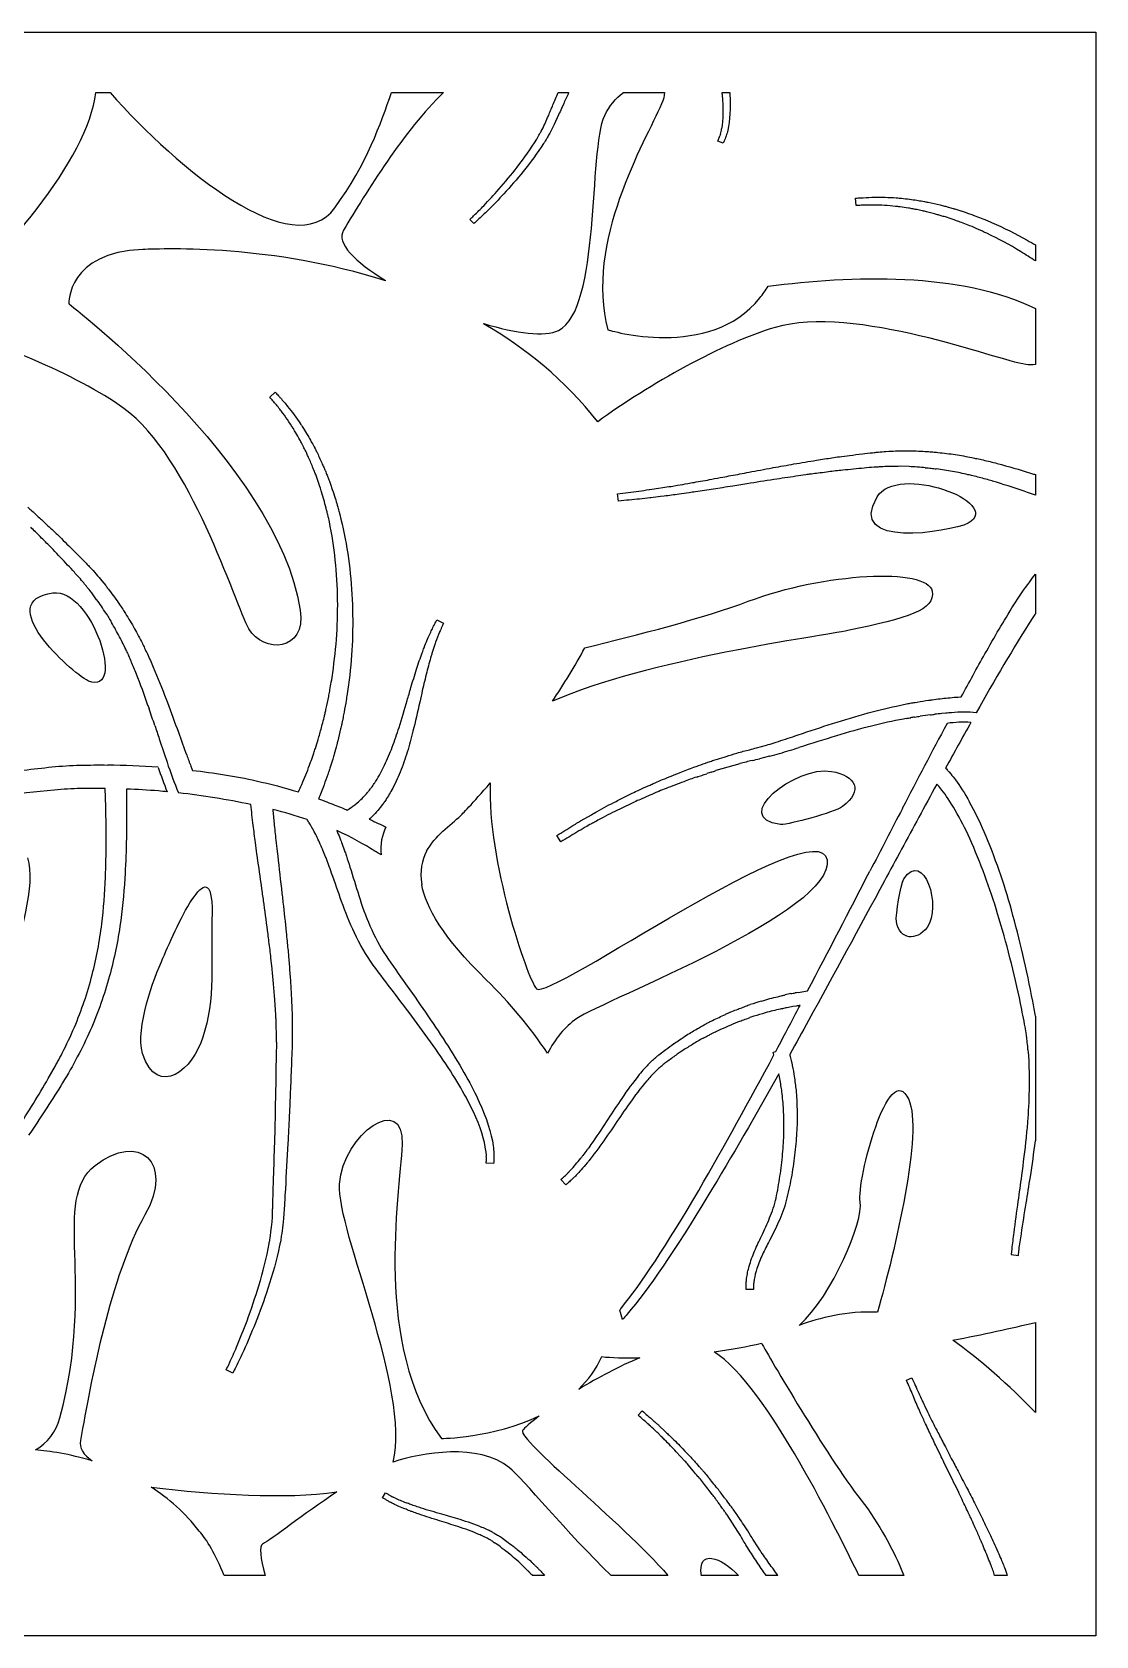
# Model space of a CAD drawing. Header units: metres. Extents: x -136 to 12250, y 0 to 1406.
# Drawn here: x 11317 to 12250, y 0 to 1406 of the extents above; entities that cross this region are included whole.
import ezdxf

# ---------------------------------------------------------------- set-up
doc = ezdxf.new("R2010")
doc.units = ezdxf.units.M
doc.layers.add('PDF_Geometry', color=7, linetype='Continuous')

msp = doc.modelspace()

# ---------------------------------------------------------------- linework, layer by layer
at = {"lineweight": -2}
for p, q in [((0, 1406.3), (12250, 1406.3)), ((12250, 1406.3), (12250, 0)), ((11626.9, 1188.2), (11627.1, 1188.5)), ((11713.3, 1150.7), (11713.1, 1150.5)), ((11834.9, 277.4), (11832.5, 285.7)), ((11796.6, 216.5), (11796.8, 216.4)), ((11761.9, 192.9), (11761.9, 192.9)), ((12250, 0), (0, 0))]:
    msp.add_line(p, q, dxfattribs=at)
for points in [[(11373, 1353.2), (11385.5, 1353.2)], [(11632.3, 1353.2), (11677.9, 1353.2)], [(11778.4, 1353.2), (11787.6, 1353.2)], [(11835.7, 1353.2), (11871.7, 1353.2)], [(11922.3, 1353.2), (11928.9, 1353.2)], [(12196.9, 1219.7), (12196.9, 1205.6)], [(12196.9, 1163.8), (12196.9, 1114.8)], [(12196.9, 1018.3), (12196.9, 1000.3)], [(12196.9, 931), (12196.9, 896.3)], [(12196.9, 543.4), (12196.9, 434)], [(12196.9, 274.8), (12196.9, 196)], [(11521.4, 53.1), (11485.6, 53.1)], [(11766.4, 53.1), (11755.8, 53.1)], [(11874.7, 53.1), (11824.9, 53.1)], [(11936.6, 53.1), (11904.1, 53.1)], [(11971, 53.1), (11960.7, 53.1)], [(12081.6, 53.1), (12042.2, 53.1)], [(12172.3, 53.1), (12161.2, 53.1)]]:
    msp.add_lwpolyline(points, dxfattribs=at)
at = {"layer": 'PDF_Geometry', "lineweight": -2}
for p, q in [((11408.6, 843.4), (11408.6, 843.4)), ((11418.7, 816), (11419.8, 812.9)), ((12118.4, 809.1), (12114.8, 808.8)), ((12123.3, 809.5), (12123.3, 809.5)), ((11937.8, 764.8), (11916.7, 758.7)), ((11963.8, 771.3), (11955, 769.1)), ((11964.1, 771.4), (11963.8, 771.3)), ((11982.4, 563.2), (11982.6, 563.2)), ((11988.9, 564.2), (11997.2, 565.5))]:
    msp.add_line(p, q, dxfattribs=at)
for points in [[(11766.7, 1325.7), (11768, 1328.6), (11769.2, 1331.4, -0.00335), (11770.5, 1334.4, -0.000864), (11772.3, 1338.7, 0.000712), (11773.9, 1342.4, -0.000199), (11778.4, 1353.2, -0.000199)], [(11787.6, 1353.2, -0.000072), (11783.3, 1343.7), (11781.3, 1339.2, -0.000384), (11778.8, 1333.7), (11775, 1325.3), (11773.8, 1322.9)], [(11770.1, 1315.8, -0.001616), (11768.2, 1312.6), (11767.9, 1312.1), (11767, 1310.7, -0.001918), (11765.7, 1308.7, -0.028413), (11747.7, 1284, -0.01582), (11730.8, 1264.5, -0.012017), (11717, 1250.2, -0.010218), (11707.8, 1241.4, -0.002125), (11704.4, 1238.4), (11701.1, 1242.1, 0.001269), (11704.3, 1245.2), (11704.6, 1245.5, 0.009291), (11713.2, 1254.1, 0.012132), (11726.4, 1268.5, 0.016125), (11742.6, 1288, 0.028131), (11759.6, 1312.5, -0.000241), (11760.9, 1314.8), (11761.6, 1315.9, 0.002174), (11762.7, 1317.9, -0.000478), (11763.5, 1319.4), (11763.5, 1319.5)], [(11924.4, 1311.6, -0.002389), (11923.1, 1308.8), (11918.5, 1310.8, 0.003523), (11919.7, 1313.6)], [(11925.8, 1315.3), (11925.7, 1315.2, 0.009077), (11925.2, 1313.8)], [(12055.9, 1254.6), (12055.8, 1254.6, 0.021418), (12046.2, 1254.5, -0.003129), (12044, 1254.4, -0.002105), (12039.7, 1254.3), (12039.3, 1260.7, -0.002406), (12043.7, 1261, 0.003608), (12046, 1261.1, -0.021896), (12055.9, 1261.5)], [(12093, 1250.6, -0.000325), (12091.5, 1250.8), (12089.6, 1251.2, 0.001322), (12085.5, 1252, 0.007378), (12078.3, 1253, -0.003277), (12074.2, 1253.5)], [(12074.9, 1261), (12075.1, 1261, 0.002902), (12079.6, 1260.6, -0.006766), (12086.6, 1259.8), (12086.7, 1259.8, -0.001344), (12092.9, 1258.9), (12094, 1258.7)], [(12113.4, 1254.7, -0.002457), (12117.2, 1253.8, 0.002976), (12120.5, 1252.9), (12120.6, 1252.9, 0.001577), (12124.7, 1251.7, -0.000504), (12127.9, 1250.7, 0.003727), (12129.9, 1250.1, -0.002829), (12131.6, 1249.6), (12131.8, 1249.5, 0.003002), (12135.4, 1248.3, -0.001396), (12143, 1245.6), (12143.1, 1245.6, 0.000379), (12149.4, 1243.1), (12150.7, 1242.6, -0.001498), (12154.6, 1241.1), (12154.7, 1241), (12155.9, 1240.5, -0.002675), (12158.5, 1239.3, -0.027079), (12189.8, 1223.8, -0.005227), (12196.9, 1219.7, -0.005227)], [(12101.4, 1248.7, -0.002068), (12097.8, 1249.6), (12097.7, 1249.6)], [(12196.9, 1205.6, 0.00983), (12184, 1213.9, 0.025961), (12154.3, 1229.9), (12154.2, 1229.9, 0.004349), (12152.5, 1230.7, -0.002536), (12150.6, 1231.7, -0.003555), (12147.6, 1233), (12146.9, 1233.3, -0.001336), (12139.5, 1236.5), (12132.2, 1239.3, -0.002517), (12129.9, 1240.2), (12128.6, 1240.6), (12124.9, 1241.9, 0.000524), (12118, 1244.2, -0.000062), (12114.2, 1245.3, 0.001913), (12111.1, 1246.2), (12111, 1246.2)], [(11535.8, 1073.7), (11535.7, 1073.8, 0.021176), (11529.8, 1081.3, -0.005187), (11528.3, 1083, -0.001322), (11525.5, 1086.2), (11530.4, 1090.5, -0.002383), (11533.3, 1087.3, 0.006525), (11534.9, 1085.5, -0.021931), (11541.2, 1078)], [(11555.5, 1041.9, -0.001013), (11554.7, 1043.3), (11553.8, 1045.1, 0.002483), (11551.9, 1048.8, 0.007113), (11548.3, 1055, -0.002689), (11546.2, 1058.6)], [(11552.6, 1062.7), (11552.6, 1062.5, 0.002562), (11555.1, 1058.7, -0.006603), (11558.8, 1052.7), (11558.9, 1052.6, -0.001042), (11561.9, 1047.1), (11562.5, 1046.2)], [(11559.1, 1034.3, -0.002871), (11557.6, 1037.6), (11557.6, 1037.7)], [(11571.2, 1028.5, -0.001681), (11572.9, 1024.8, 0.001456), (11574.2, 1021.8), (11574.3, 1021.6, 0.00044), (11575.8, 1017.7, -0.000177), (11577, 1014.6, 0.003687), (11577.8, 1012.6, -0.001012), (11578.4, 1010.9), (11578.5, 1010.8, 0.003134), (11579.7, 1007.1, -0.001009), (11582.3, 999.5), (11582.4, 999.4, 0.0007), (11584.3, 992.9), (11584.7, 991.6, -0.001197), (11585.9, 987.6), (11585.9, 987.5), (11586.2, 986.2, -0.001618), (11586.9, 983.4, -0.026986), (11593.9, 949.2, -0.022768), (11597.6, 913.4, -0.019779), (11598.1, 877.3, -0.020148), (11595.6, 842.5, -0.01213), (11594.5, 834.1, 0.000114), (11593.4, 826), (11593.4, 825.8, 0.003692), (11592.5, 820.3, -0.011829), (11590.7, 810.1, 0.001082), (11589.8, 805.3), (11589.2, 802.5, 0.001796), (11588.6, 799.5, -0.000933), (11587.6, 795.3, -0.010971), (11585.1, 784.9, 0.000237), (11584.3, 781.5, -0.012643), (11581.9, 773.1, 0.003059), (11580.7, 768.9, -0.008489), (11578.5, 761.9, 0.003596), (11577.2, 757.7), (11577.1, 757.6, -0.014766), (11570.5, 739.5, -0.007513), (11568.3, 734, -0.010081), (11582.7, 728.5, 0.00054), (11589.1, 726, -0.000404), (11593.5, 724.1, 0.018077), (11595.3, 725.3), (11595.5, 725.4)], [(12086.3, 1025.3), (12086.3, 1025.3), (12078.9, 1025.6), (12076.5, 1025.5, -0.001485), (12066.5, 1025.4, 0.014673), (12060, 1025, -0.002995), (12056.6, 1024.7), (12055.4, 1024.7, 0.010591), (12046.7, 1024, -0.001019), (12028.1, 1022.1), (12026.4, 1022, 0.008169), (12013.8, 1020.5, -0.003016), (12006.5, 1019.5, -0.001086), (12000.6, 1018.8, 0.001138), (11996.7, 1018.3), (11995.5, 1018.1, -0.000426), (11986.9, 1016.8, 0.000321), (11977.3, 1015.4, 0.000356), (11967.7, 1014, 0.000079), (11944, 1010.2), (11931.5, 1008.2, 0.000055), (11922.5, 1006.8), (11914.7, 1005.6, 0.001163), (11898.9, 1003.2, 0.001188), (11893.2, 1002.4, -0.004918), (11884.4, 1001.1, -0.001033), (11871.3, 999.4), (11868.2, 999, -0.000277), (11859.7, 997.9), (11858.9, 997.9, 0.002965), (11849.9, 996.9, 0.000969), (11831.3, 995.1), (11830.5, 1001.5, -0.000128), (11849.1, 1003.9, 0.002257), (11858.2, 1005.1), (11858.8, 1005.1, 0.001183), (11866.4, 1006.3), (11870.2, 1006.9, 0.000345), (11877.4, 1008), (11883.2, 1009, 0.004436), (11892.1, 1010.5, -0.001498), (11897.6, 1011.5, 0.000376), (11905.3, 1012.8, -0.000347), (11913.2, 1014.3, -0.000483), (11922.9, 1016.1, 0.000504), (11929.9, 1017.4, -0.000238), (11945.8, 1020.4, 0.00026), (11966, 1024.2), (11967, 1024.4, 0.000845), (11985.2, 1027.6, 0.001788), (11994.9, 1029.3, -0.000361), (12004.9, 1030.9, 0.002284), (12012, 1032, -0.008031), (12025, 1034, -0.000051), (12034, 1035.1, -0.00005), (12045.2, 1036.5, -0.011118), (12054.2, 1037.5), (12055.5, 1037.7, 0.003715), (12059.2, 1038, -0.013581), (12065.9, 1038.6), (12068.3, 1038.7, 0.000331), (12076.2, 1039.1), (12078.9, 1039.2), (12081.5, 1039.2, 0.002357), (12084.5, 1039.1, -0.001798), (12086.6, 1039.1)], [(12101.8, 1038.5, 0.001709), (12106.9, 1038.2), (12107, 1038.2, 0.001494), (12111.4, 1037.7)], [(12126.7, 1035.8, -0.01638), (12141.2, 1033.2, 0.001935), (12145.6, 1032.3), (12145.7, 1032.3, 0.002502), (12151, 1031.1, -0.011614), (12163.4, 1028.1, -0.012351), (12192.6, 1019.6), (12195.4, 1018.8, 0.000021), (12196.9, 1018.3, 0.000021)], [(11406.9, 883.2, -0.016166), (11413.8, 870.2, 0.002161), (11415.8, 866.2), (11415.8, 866.1, 0.002714), (11418.2, 861.1, -0.01158), (11423.4, 849.5, -0.012272), (11434.7, 821.3), (11435.8, 818.6, 0.000498), (11445.4, 792.4, 0.002526), (11452.7, 772.3, 0.005052), (11456.4, 762.7, -0.001094), (11457.6, 759.5), (11457.8, 758.9, -0.028689), (11513.7, 749.8, -0.01982), (11550.6, 740, 0.011689), (11553.6, 746.6), (11553.6, 746.7, 0.014059), (11560.4, 763.5, -0.002236), (11561.7, 767.2, 0.008084), (11564.2, 774.1, -0.003953), (11565.5, 778.2, 0.01223), (11567.9, 786, -0.001841), (11568.6, 788.4, 0.010829), (11571.6, 799.1, -0.000427), (11573.2, 805.5), (11573.4, 806.1, -0.001406), (11574.2, 809.6, 0.001492), (11575, 813.4), (11575, 813.4, 0.011854), (11577.2, 823.6, -0.002051), (11578.1, 828.5), (11578.3, 829.5, -0.000507), (11579.5, 836.4, 0.012191), (11580.7, 844.3), (11580.7, 844.4, 0.019631), (11584.3, 878, 0.02003), (11585, 912.9, 0.022303), (11582.5, 947.7, 0.025961), (11576.9, 981), (11576.8, 981, 0.002319), (11576.4, 982.9, -0.003804), (11576, 985, -0.001914), (11575.1, 988.1), (11575, 988.9, -0.001085), (11572.9, 996.6), (11570.7, 1004.2, -0.001526), (11569.9, 1006.5), (11569.5, 1007.8), (11568.2, 1011.5, 0.000393), (11565.8, 1018.4, -0.000892), (11564.3, 1022.1, 0.001119), (11563.1, 1025.1), (11563.1, 1025.1)], [(12100.4, 1024.3, 0.003393), (12105.6, 1023.9, 0.001398), (12110, 1023.3)], [(12196.9, 1000.3, 0.000037), (12190.1, 1002.7), (12187, 1003.7, 0.012202), (12159.2, 1012.6), (12159.1, 1012.7, 0.011734), (12147.8, 1015.8, -0.00196), (12142.1, 1017.2, -0.000873), (12137.8, 1018.2, 0.016298), (12124.3, 1021), (12124.2, 1021)], [(11313.3, 989.8, 0.001901), (11320.7, 983.1, -0.00045), (11328.1, 976.2, 0.002238), (11333.4, 971.3, -0.007854), (11342.9, 962.2, -0.000577), (11349.3, 955.8, 0.000175), (11357.3, 947.9, -0.011265), (11363.7, 941.4), (11364.6, 940.5, 0.003975), (11367.1, 937.8, -0.014267), (11371.7, 932.8), (11373.3, 931, 0.000714), (11378.4, 925), (11380.1, 923), (11381.7, 921, 0.00135), (11383.5, 918.5)], [(11373.8, 908.6), (11373.7, 908.6), (11369.4, 914.6), (11367.9, 916.5, -0.001037), (11361.6, 924.3, 0.014516), (11357.3, 929.2, -0.003536), (11355, 931.7), (11354.3, 932.6, 0.011309), (11348.3, 939, -0.00071), (11335.5, 952.5), (11334.3, 953.8, 0.007653), (11325.4, 962.7, -0.002745), (11320.1, 968, -0.000463), (11315.9, 972.1, 0.000813)], [(11897.4, 761.7, 0.000851), (11901.4, 763.1, 0.000526), (11909.7, 766, -0.003847), (11913.8, 767.5), (11913.9, 767.5), (11918.1, 768.8, -0.000106), (11925.8, 771.2, -0.000537), (11935.2, 774.1, -0.009103), (11946.3, 777.1, 0.003043), (11952.5, 778.8), (11961.1, 781.1), (11962.5, 781.5, 0.000298), (11969.5, 783.7, 0.003773), (11986.3, 789.2), (11988.9, 790.1, -0.004338), (12019.1, 800, -0.010941), (12050.3, 809.3, -0.014417), (12078.8, 816.1), (12085.2, 817.5, -0.008089), (12089.3, 818.2, 0.004016), (12091.5, 818.6), (12093.3, 818.9, -0.013412), (12103.3, 820.4, 0.000721), (12106.3, 820.9, -0.009709), (12113.5, 821.8, -0.00189), (12120, 822.5), (12122.3, 822.7, -0.014345), (12129.2, 823.2), (12131.5, 823.4, 0.002513), (12131.9, 823.4, -0.004589), (12152.7, 861.1, -0.011962), (12178, 904, -0.019045), (12192, 924.4, -0.002907), (12196.9, 931, -0.002907)], [(11393.7, 904.5, 0.002164), (11396.6, 900.4), (11396.7, 900.2, 0.001495), (11399, 896.5)], [(11381.7, 896.9, 0.002577), (11384.5, 892.6, 0.00113), (11386.8, 888.7)], [(11668.1, 883.1, -0.016384), (11670.4, 887.5, 0.00612), (11671, 888.8), (11671.1, 888.8, -0.003728), (11672.1, 890.9), (11677.9, 888, -0.000037), (11676.9, 885.9, -0.002774), (11676.4, 884.7, 0.014167), (11674.5, 880.3), (11674.5, 880.2, 0.011817), (11671, 871.3, -0.00214), (11670.3, 869.3, 0.00205), (11669.1, 865.7, 0.00093), (11668, 862.2, -0.000803), (11667.1, 859.4, 0.008506), (11663.2, 845.1, 0.005525), (11659.3, 828.9, 0.001242), (11657.1, 818.9, -0.006658), (11651.1, 793.2, -0.014047), (11646.1, 775, -0.022433), (11639.9, 757.5, -0.028945), (11632.4, 741.5), (11632.3, 741.3, 0.002714), (11631.1, 739.3)], [(12196.9, 896.3, 0.002754), (12194.8, 893.1, 0.015604), (12145.1, 809.5, 0.015604)], [(11617.2, 747.5, -0.006197), (11618.6, 749.6, 0.027897), (11626.2, 763.5, 0.021764), (11633, 779.4, 0.013628), (11638.9, 796.6, 0.006404), (11646, 820.2, -0.001465), (11649.3, 831.5, -0.006477), (11654.3, 847.7, -0.010491), (11659.2, 862.1, -0.002126), (11660.9, 866.5), (11661.6, 868.4, -0.004131), (11663.9, 874)], [(12140.4, 801, 0.002084), (12118.2, 761, -0.003515), (12119.6, 759.4, 0.002236), (12121.4, 757.4), (12121.6, 757.3, 0.001314), (12122.7, 755.8, -0.01566), (12126.9, 750.6)], [(11435.6, 740.2, 0.002832), (11427.9, 740.9, 0.009629), (11400, 742.6, 0.000081), (11400, 727.1), (11400, 726.9, -0.015835), (11398.4, 664.3, -0.02051), (11394.1, 622.2, -0.031825), (11384.2, 575.8, -0.037747), (11366.8, 528.1, -0.032769), (11342.2, 482.3, -0.012166), (11314.1, 439, -0.009553)], [(11847.6, 740.9), (11848.5, 741.3, -0.000196), (11853.3, 743.5), (11855.4, 744.5, -0.000614), (11859.1, 746.1, 0.000829), (11862.6, 747.7), (11863.5, 748.1, -0.015681), (11870, 750.9, -0.000292), (11885.3, 757.1)], [(11888.5, 749), (11888.5, 749, -0.001125), (11873.1, 743.2, 0.01543), (11866.7, 740.5), (11865.9, 740.2, 0.001167), (11858.7, 737.1), (11850.5, 733.5)], [(12115, 741.5), (12115, 741.5, 0.01367), (12111.3, 746.1, 0.002031), (12110.5, 746.9, 0.000535), (12094.7, 717.8, 0.000414), (12064.6, 662.1, -0.002034), (11997.9, 539.5, -0.001078), (11981.5, 509.9), (11981.5, 509.9, 0.007263), (11981.9, 508.2, -0.011872), (11983.1, 503.2), (11983.2, 502.8, -0.016205), (11985.2, 492.5, -0.013529), (11986.1, 485.8), (11986.3, 484.4, -0.011897), (11987, 478.5, -0.018213), (11987.9, 462, -0.011299), (11988, 452.9, 0.001765), (11987.9, 448.4), (11987.9, 447.5, 0.002895), (11987.7, 443.6, -0.01523), (11986.1, 424), (11986.1, 424, -0.014875), (11983.2, 404, -0.015423), (11979.1, 384.2, -0.044982), (11972.7, 365.2, -0.016742), (11964.8, 348.7), (11963.7, 346.6, 0.010639), (11957.6, 334.4, 0.029001), (11952.7, 322.1, 0.037851), (11950.3, 312.5, 0.002817), (11949.8, 308.8, 0.005758), (11949.8, 307.4, -0.011094), (11949.7, 306.1, -0.006037), (11949.7, 303.7), (11943.2, 303.9, 0.001417), (11943.2, 306.3), (11943.2, 306.3, 0.008583), (11943.2, 307.2, -0.01458), (11943.3, 309.3), (11943.3, 309.5, 0.002734), (11943.5, 311.5, -0.003264), (11943.7, 313.4), (11943.7, 313.4, -0.038664), (11945.9, 324.2, -0.029495), (11950.7, 337.5, -0.010054), (11956.7, 350.5), (11957.8, 353, 0.016607), (11964.7, 368.5, 0.044524), (11970, 386.2, 0.014422), (11973.3, 405.5, 0.014705), (11975.5, 425, 0.016598), (11976.4, 443.9), (11976.4, 445.4, 0.001159), (11976.4, 448.4), (11976.4, 449.6, -0.002189), (11976.4, 452.9, 0.010664), (11976, 461.3), (11976, 461.5, 0.018254), (11974.6, 477.2), (11974.6, 477.2, 0.01401), (11973.8, 482.5, 0.000736), (11973.6, 484.1, 0.015255), (11972.5, 490.2), (11972.5, 490.3, 0.007052), (11972, 492.8, -0.008923), (11909.8, 385.9)], [(11304.6, 445.3, 0.011966), (11331.3, 488.7), (11337.6, 499.8, -0.001893), (11339.5, 503.3, 0.008555), (11343.5, 511, 0.018939), (11354.2, 533.7, 0.037552), (11369.8, 579.7, 0.032045), (11378.2, 624.3, 0.021273), (11381.5, 665.1, 0.015785), (11381.7, 726.9), (11381.3, 743, 0.007022), (11359.7, 743, 0.016549), (11336.4, 741.7, 0.015599), (11239.8, 729.4)], [(11527.5, 363.1), (11527.8, 367.1), (11527.9, 371, -0.002531), (11528.1, 375.2, -0.000991), (11528.3, 381.2, 0.001464), (11528.4, 386.3, 0.000144), (11528.9, 401.7, 0.000601), (11529.9, 432.3, 0.000291), (11530.3, 443), (11530.3, 444.1, 0.000708), (11530.5, 455.9, 0.000472), (11530.9, 479.8), (11531, 482.2, 0.000017), (11531.3, 503.7), (11531.4, 506.3, -0.000391), (11531.6, 515.6), (11531.6, 518.5, 0.014768), (11531.6, 520.2, -0.003981), (11531.5, 521.3, 0.002139), (11531.4, 524.5, 0.000009), (11531.4, 527.1, -0.000925), (11531, 538.8, 0.001819), (11531, 540.8, -0.001808), (11530.9, 544.5, -0.000843), (11530.7, 547.5, 0.00025), (11530.5, 550.1, -0.001583), (11529.9, 558.8, 0.003563), (11528.8, 572.6, -0.00031), (11527.5, 585.3), (11526.6, 594.4, 0.006355), (11524.8, 608.8, -0.001625), (11524, 615.2, 0.005381), (11520.5, 641.5, -0.001243), (11518.9, 653.4), (11517.9, 660, 0.000369), (11514.3, 685.7, 0.000728), (11513, 695.6, -0.004376), (11511, 710.8, 0.000372), (11508.9, 729, 0.02359), (11445.6, 739.2, 0.02359)], [(11602.3, 730.5, 0.037329), (11610.3, 738.5, 0.003487), (11611.4, 739.8, -0.001915), (11612.5, 741, -0.003338), (11614.5, 743.7)], [(11628, 734.2, 0.001942), (11625.9, 731), (11625.8, 730.9, 0.002736), (11623.5, 727.9, -0.03785), (11614.2, 717.4), (11614.2, 717.3, -0.001982), (11612.8, 716.1)], [(11845.2, 731.2), (11845.2, 731.1), (11832.5, 725, 0.016744), (11815.7, 716.5, -0.002189), (11811, 713.9, 0.001345), (11807.6, 712.1, -0.000894), (11802.1, 709.1, 0.001588), (11794.9, 704.8), (11794.8, 704.7, -0.000151), (11780.7, 696.3), (11777.3, 701.8, -0.000131), (11791.3, 710.5, 0.002209), (11795.7, 713.2, -0.000348), (11798.6, 715.1), (11798.7, 715.1), (11807.6, 720.1, 0.002232), (11812.6, 722.9, -0.016586), (11829.3, 731.8, -0.001015), (11838.7, 736.6), (11841.7, 738.1)], [(11565.3, 703.7), (11565.2, 703.8, 0.001476), (11562.5, 709, -0.002309), (11561.2, 711.1, 0.003651), (11560.1, 712.9, -0.001666), (11558.2, 715.9, 0.018124), (11528.2, 724.6, 0.000252), (11529.3, 712.7, 0.004941), (11530.9, 697.7, -0.000939), (11532, 687.9, -0.00015), (11535.7, 655.5, 0.001493), (11537.1, 643.3, -0.005089), (11539.9, 617, 0.002866), (11540.7, 609.2, -0.006784), (11542, 595.9), (11542.7, 586.3, -0.000188), (11543.7, 573.8), (11543.7, 573.8, -0.003746), (11544.5, 559.6, 0.001179), (11544.9, 550.9), (11545, 549, -0.000988), (11545.1, 545.1), (11545.1, 544.9), (11545.1, 544.1, -0.000744), (11545.1, 539.1, -0.001782), (11545.2, 530.1), (11545.2, 527.3, 0.001118), (11545.2, 523.9, -0.001406), (11545.2, 521.3, 0.00359), (11545.2, 520.3, -0.010236), (11545.2, 518.2), (11545.1, 515.2, -0.000621), (11544.6, 503.3, -0.000425), (11544, 488), (11543.6, 479.5, 0.000749), (11542.8, 459.5), (11542.6, 455.6, -0.001615), (11542.1, 443.7, -0.000735), (11541.4, 431.9, -0.000202), (11539.2, 392.1), (11538.8, 385.8, -0.00109), (11538.4, 378.1), (11537.7, 366.4), (11537.3, 362.9)], [(12189.8, 520.2, -0.005214), (12189.4, 524.1), (12189.1, 526.7), (12188.9, 528.6), (12188.9, 528.6), (12188.8, 528.7), (12188.8, 528.9), (12187.9, 534, 0.005967), (12183.9, 554.4, 0.011147), (12174.6, 594.7, 0.011725), (12163.8, 633.2, 0.032382), (12139.3, 699.3, 0.025335), (12126.6, 724)], [(12196.9, 543.4, 0.004163), (12194.6, 556.5, 0.011916), (12186, 597.4, 0.012021), (12175.9, 636.7, 0.032675), (12152.1, 705, 0.024959), (12139.2, 731.2)], [(11568.5, 697.1), (11568.5, 697.2, -0.002216), (11567.7, 698.9)], [(11673.3, 511.3, 0.011075), (11635.8, 562.3), (11633.9, 564.7, -0.003466), (11616.3, 588.2, -0.047325), (11599.8, 616.4, -0.024444), (11588.5, 644.1, -0.000527), (11579.8, 668.9, 0.003039), (11577, 676.5, -0.000662), (11575.9, 679.6, -0.003323), (11574.5, 683.1, 0.010774), (11572.1, 689, -0.001321), (11571.3, 691)], [(11587.6, 698, 0.003352), (11588.5, 695.7, -0.011623), (11590.8, 689.3, 0.003174), (11592.2, 685.6), (11592.2, 685.5), (11592.7, 683.8, -0.004094), (11595.8, 674.2, -0.00053), (11603.6, 649.2, 0.025439), (11613.4, 622.5, 0.04799), (11627.6, 596.2, 0.003797), (11644.6, 571.7), (11646, 569.8, -0.011138), (11681.9, 517.1)], [(11623.2, 684.9, 0.001857), (11621.7, 685.8, -0.000561), (11617.7, 688.2)], [(11900.6, 532.5, 0.002516), (11902.5, 533.6, -0.000072), (11905.1, 535, -0.000806), (11908.1, 536.7, -0.001474), (11909.7, 537.6, 0.002298), (11910.9, 538.3), (11911, 538.3), (11911.1, 538.4, -0.002091), (11913.9, 539.7, 0.000885), (11925.1, 545), (11925.1, 545.1, 0.006048), (11926.6, 545.7, 0.000608), (11927.8, 546.3), (11928, 546.4), (11928.7, 546.7, -0.004184), (11930.8, 547.5, -0.000213), (11936.2, 549.6, 0.000378), (11940.6, 551.3), (11941.5, 551.7, 0.00477), (11942.8, 552.2)], [(11901.7, 390.7, 0.00937), (11967.6, 509.5), (11966.9, 511.9), (11969.2, 512.5, 0.00124), (11986.7, 545.6, -0.000322), (11990.5, 552.8, 0.000808), (11987.2, 552.3), (11984.3, 551.9, 0.00794), (11979.1, 550.8, -0.001609), (11977.2, 550.4, -0.00415), (11973.1, 549.5)], [(11905.7, 524.1), (11907.3, 525, -0.001933), (11910.1, 526.5, 0.001531), (11912.8, 528), (11913.1, 528.1, 0.005208), (11915.5, 529.4), (11916.5, 529.8, -0.001596), (11918.2, 530.6), (11920.4, 531.6, 0.000369), (11929.3, 535.6, 0.002458), (11930.7, 536.2, -0.002497), (11931.9, 536.8), (11932.4, 537, -0.005939), (11934.5, 537.8, 0.003522), (11937.7, 538.9, -0.000868), (11939.9, 539.8, 0.003079), (11945.2, 541.7, 0.000901), (11946.5, 542.2)], [(11960.1, 546.3), (11960, 546.3, 0.000711), (11950.1, 543.4), (11950, 543.4)], [(11866.6, 509.4), (11872.8, 514.1, -0.000727), (11879.9, 519.4), (11880.1, 519.5, 0.000172), (11884.8, 522.6, -0.000549), (11891.1, 526.8)], [(11862.1, 505.5, 0.008895), (11863.7, 507), (11863.9, 507.1, 0.013894), (11864.7, 507.8)], [(11896.3, 518.7), (11896.3, 518.7, 0.000813), (11887.8, 513.4), (11885.3, 511.8), (11882.8, 510, 0.000656), (11874.7, 504.1), (11871.9, 502.1)], [(12190.4, 514), (12190.4, 513.9, -0.029355), (12191.3, 474.2, -0.010034), (12190.6, 459.7, 0.00073), (12190.4, 455.2, 0.000516), (12190, 450.8, -0.007224), (12188.7, 437, -0.008971), (12184.7, 403.6, -0.000806), (12181.6, 381, 0.003252), (12177.9, 353.6, 0.00445), (12176.2, 339.5), (12175.6, 334.5), (12182, 333.7, -0.003289), (12182.6, 338.7, -0.005664), (12184.6, 352.6, -0.003366), (12188.8, 379.4, 0.001086), (12192.5, 402.5, 0.007954), (12196.9, 434, 0.007954)], [(11858.6, 502.3, -0.003641), (11857.2, 500.7, 0.010097), (11854, 497.4), (11853.9, 497.3, 0.000423), (11849.6, 492.3), (11849.6, 492.2, 0.021167), (11834.2, 471.3, 0.003816), (11822.3, 453.4, -0.007495), (11809, 433.5, -0.007349), (11805.2, 428.1, 0.002222), (11803.5, 425.8, -0.007841), (11800, 421.2, 0.001461), (11798.4, 419)], [(11865, 496.1), (11864.9, 496.1, -0.004831), (11863.1, 494.2, 0.009959), (11860.4, 491.5), (11859.8, 490.8, -0.001832), (11856.1, 486.7, 0.021602), (11840.8, 466.7, 0.003956), (11828.5, 448.8, -0.007162), (11814.9, 429.3, -0.007253), (11811.5, 424.6, 0.00291), (11809.2, 421.6, -0.00795), (11805.4, 416.7, 0.001121), (11803.8, 414.7), (11803.8, 414.7)], [(11868, 498.8, 0.006877), (11869.6, 500.2, 0.008757), (11870.6, 501.1)], [(11722, 423.2), (11722, 423.1, 0.006043), (11722.1, 421.2)], [(11722.1, 418.2, -0.001868), (11721.8, 414.3), (11715.4, 414.6, 0.003599), (11715.5, 418.5)], [(11790.5, 400.2, -0.003328), (11787.6, 397.6, -0.003044), (11785.3, 395.5), (11780.9, 400.2, -0.002423), (11783.3, 402.4), (11783.4, 402.5, -0.001908), (11786.1, 405)], [(11536, 352.8, -0.001754), (11535.3, 348.2), (11535.2, 347.4), (11534.8, 345.3, -0.001662), (11534.2, 342.3, -0.028301), (11523.9, 304.6, -0.015888), (11512.6, 273.7, -0.012088), (11502.7, 250.4, -0.010381), (11495.8, 235.7, -0.003137), (11493.1, 230.5), (11487.4, 233.4, -0.000007), (11489.9, 238.5), (11490.1, 239.1, 0.00932), (11496.4, 253.2, 0.012159), (11505.6, 276.4, 0.016064), (11515.9, 307.1, 0.02806), (11525, 344.1, 0.001172), (11525.6, 347.4), (11525.9, 349.1, 0.001242), (11526.3, 352, -0.001689), (11526.6, 354.1), (11526.6, 354.2)], [(12139.2, 105.8), (12138.8, 106.6, -0.001575), (12135.9, 112.8, -0.000418), (12132.6, 119.7, 0.000329), (12129.4, 126.5, 0.000027), (12121.1, 143.4), (12116.7, 152.3, -0.000127), (12113.6, 158.7), (12110.9, 164.3, 0.001021), (12105.5, 175.5, 0.001142), (12103.6, 179.6, -0.004947), (12100.6, 186, -0.00096), (12096.3, 195.4), (12095.3, 197.6, -0.000471), (12092.6, 203.7), (12092.3, 204.3, 0.002901), (12089.6, 210.8, 0.001549), (12083.9, 224.3), (12088.5, 226.4, -0.000445), (12094.6, 213, 0.001136), (12097.5, 206.5), (12097.7, 206, 0.001399), (12100.4, 200.6), (12101.7, 197.9, -0.000047), (12104.2, 192.8), (12106.2, 188.6, 0.004253), (12109.4, 182.3, -0.001423), (12111.4, 178.5, -0.000197), (12114.2, 173, 0.000093), (12117.1, 167.4, 0.000175), (12120.7, 160.5, 0.000329), (12123.2, 155.6, -0.000149), (12129.1, 144.4, 0.000395), (12136.6, 130.2), (12137, 129.4, 0.000587), (12143.6, 116.6, 0.002026), (12147.1, 109.7, 0.000145), (12150.6, 102.6, 0.002494), (12153, 97.5, -0.007714), (12157.5, 88.2, -0.000214), (12160.4, 81.7, 0.000172), (12164, 73.7, -0.012016), (12166.8, 67.2), (12167.2, 66.2, 0.005254), (12168.3, 63.6, -0.013899), (12170.3, 58.6), (12171, 56.9, 0.000706), (12172.3, 53.1, 0.000706)], [(11889.5, 153.3), (11889.5, 153.3), (11882, 161.4, 0.016726), (11871.7, 172, -0.001653), (11868.8, 175, 0.0007), (11866.6, 177.1, -0.002116), (11863.1, 180.5, 0.001086), (11858.3, 184.9), (11858.2, 185, -0.000071), (11848.6, 193.6), (11852, 197.4, -0.000456), (11861.7, 189, 0.000475), (11864.7, 186.3, -0.000386), (11866.8, 184.5), (11866.8, 184.4), (11872.6, 178.9, 0.002661), (11875.8, 175.9, -0.016865), (11886.4, 165.4, -0.001046), (11892.1, 159.4), (11893.9, 157.6)], [(11901.5, 139.4), (11901, 139.9, 0.002066), (11897, 144.6), (11892.5, 149.9)], [(11897.4, 153.8), (11897.9, 153.2, -0.000725), (11900.6, 150.1), (11901.8, 148.7, -0.000466), (11903.9, 146.4, 0.001137), (11905.9, 144.1), (11906.4, 143.5)], [(11912.8, 125), (11912.8, 125, -0.001351), (11904.9, 135.2)], [(11971, 53.1, 0.00131), (11966.6, 59.3), (11965.3, 61, -0.003781), (11957.4, 72.3, 0.000261), (11954.1, 77.1), (11953.5, 78), (11949.8, 83.9, -0.002898), (11947.1, 88.2, 0.009317), (11942.3, 95.8, 0.000446), (11938, 102.2, -0.000521), (11934.4, 107.4), (11932.5, 110.2), (11932.4, 110.3, 0.004673), (11930.4, 113.1, -0.000239), (11926.3, 118.6, -0.001791), (11924.3, 121.2, 0.015721), (11918.1, 129.3, 0.000182), (11910, 139.3)], [(11629.2, 118.4, -0.003609), (11626.6, 119.9, -0.002047), (11624.5, 121.2), (11627, 125.5, -0.003169), (11629.2, 124.2), (11629.3, 124.2, -0.002801), (11631.8, 122.8)], [(11721.2, 90.7, -0.002217), (11719.7, 91.5, 0.011602), (11716.4, 93.1, 0.001019), (11711.7, 95.2), (11711.6, 95.2, 0.021403), (11692.4, 102, 0.003892), (11676.4, 106.7, -0.007361), (11658.3, 112.1, -0.007918), (11653.5, 113.7, 0.000817), (11651.3, 114.5, -0.009153), (11647.1, 116, 0.000629), (11645.1, 116.8)], [(11960.7, 53.1, 0.00061), (11958.5, 56.2, -0.003592), (11950.7, 67.8, -0.001508), (11946.9, 73.6), (11946.8, 73.8), (11943.1, 79.8, -0.002502), (11940.4, 84.3, 0.00864), (11935.9, 91.7), (11926.5, 106.1, -0.001742), (11924.6, 108.9, 0.001523), (11922.8, 111.4, -0.000466), (11920.6, 114.4, -0.000786), (11918.5, 117.4)], [(11718.1, 84.6), (11718, 84.6, -0.003339), (11716.2, 85.6, 0.010841), (11713.6, 86.9), (11712.9, 87.3, -0.001304), (11709, 89, 0.021539), (11690.5, 95.9, 0.003913), (11674.3, 101, -0.007257), (11656.6, 106.7, -0.007864), (11652.3, 108.2, 0.00361), (11649.5, 109.2, -0.007458), (11645, 111, 0.001523), (11643.1, 111.7), (11643.1, 111.7)], [(12161.2, 53.1, -0.000306), (12160.5, 55.2, 0.014158), (12158.8, 60, -0.001686), (12157.8, 62.4), (12157.5, 63.3, 0.010529), (12154.9, 69.7, -0.000705), (12149.3, 83.2), (12148.8, 84.4, 0.007814), (12144.8, 93.5, -0.002498), (12142.4, 98.8, -0.000262), (12140.5, 103)], [(11724.5, 88.9, 0.008091), (11725.9, 88), (11726, 88, 0.008506), (11726.8, 87.5)], [(11728.4, 86.5), (11733.3, 82.9, -0.000742), (11738.9, 78.8), (11739.1, 78.7, -0.000587), (11742.5, 75.9, -0.000714), (11747, 72.1)], [(11720.8, 83, 0.004934), (11722.2, 82, 0.011006), (11723.1, 81.5)], [(11742.2, 66.3), (11742.2, 66.3, 0.000493), (11736.3, 71.4), (11734.5, 73), (11732.6, 74.4, 0.000661), (11726.3, 79.2), (11724.1, 80.8)], [(11748.4, 60.5), (11749.4, 59.5, -0.001775), (11751.2, 57.8, 0.000334), (11752.9, 56.1), (11753.1, 55.9, 0.006125), (11754.6, 54.4), (11755.2, 53.8, 0.000104), (11755.8, 53.1, 0.000104)], [(11753.5, 66.3, 0.001253), (11754.7, 65.1, 0.001253), (11756.4, 63.5, -0.000712), (11758.4, 61.6, -0.004036), (11759.4, 60.7)], [(11760.2, 59.9), (11760.2, 59.8), (11760.3, 59.8, -0.00391), (11762, 57.9, 0.000553), (11766.4, 53.1, 0.000553)]]:
    msp.add_lwpolyline(points, format="xyb", dxfattribs=at)
for points in [[(11921.8, 1321.4), (11921.9, 1321.4)], [(11393.8, 876), (11393.7, 876.1)], [(11474.8, 627.7), (11474.8, 627.2)], [(11714.5, 428.7), (11714.5, 428.8)], [(11716.4, 93.1), (11716.5, 93.1)]]:
    msp.add_lwpolyline(points, dxfattribs=at)
for centre, radius, start, end in [((11997.5, 1291.7), 80.8, 161.8011, 162.9406), ((12337, 2440.2), 1206.1, 258.6478, 258.8068), ((11776, 1145.2), 235.1, 206.252, 207.0669), ((11898.5, 1095.5), 549.9, 204.9359, 205.3968), ((11985.1, 1107.8), 634, 203.0468, 203.5709), ((11173, 751.4), 252.9, 21.3286, 23.9996), ((10850.9, 622.4), 599.9, 18.8251, 21.6137), ((-825.9, -3281.9), 12912.2, 18.42136, 18.48933), ((12169.7, 333.9), 478.3, 100.6686, 104.0917), ((12706.8, -2568.9), 3430.3, 100.4631, 100.5085), ((11974.4, 1402.8), 608.3, 280.368, 280.7249), ((12111.4, 668.6), 138.5, 98.4636, 99.9211), ((12066.5, 968), 164.2, 278.5931, 279.5111), ((12074.7, 938.2), 133.4, 278.1712, 279.1577), ((12128.5, 603.6), 205.4, 96.5934, 99.1175), ((12059.4, 1207.5), 402.4, 276.4945, 277.0464), ((12131.4, 633.1), 176.5, 95.3969, 97.378), ((12190.1, -65), 877, 94.3675, 94.6856), ((12134.2, 697.4), 112.6, 84.4243, 95.518), ((33398.6, 8131), 23165, 198.45366, 198.48442), ((12602.5, -1133.8), 2008.6, 106.7848, 107.767), ((12237.8, 70.7), 750.2, 104.2425, 106.6837), ((19084.1, -2904.6), 7888.7, 151.99, 152.60246), ((12134.2, 697.4), 103.8, 86.576, 98.1549), ((13673.5, 1526.9), 2363.8, 198.2514, 198.7738), ((11578.1, 2128.1), 1410.6, 285.8797, 286.2363), ((11623.6, 1940.3), 1217.6, 286.6559, 287.4949), ((11443.1, -268.7), 1036.1, 96.0146, 98.7679), ((11368.2, 435.9), 327.5, 91.565, 95.8994), ((11376.2, 40.9), 722.5, 89.443, 91.3413), ((11375.4, 28.7), 734.8, 85.9268, 89.392), ((11804.3, 889.3), 397.7, 198.728, 202.0121), ((11804.3, 889.3), 388.9, 198.4671, 202.7081), ((12021.1, 459.8), 316.2, 103.2656, 105.2684), ((11827.2, 1276.1), 522.8, 283.421, 284.1572), ((11692.8, 1377.1), 657.5, 288.3609, 288.7732), ((11530.6, 1879.5), 1185.4, 288.3782, 288.6056), ((12265.5, -305.4), 1119.8, 108.3674, 108.5701), ((11577.5, 1765.2), 1062.1, 288.3906, 288.6238), ((47924.9, -17879.7), 40385.5, 152.5684, 152.65614), ((16900.1, 2982.8), 5782.8, 203.18474, 203.20145), ((-7819.9, 10932.7), 22365, 332.38406, 332.68726), ((12009.1, 434.5), 131.4, 101.7016, 103.907), ((-26558.8, 243626.5), 246100, 279.010091, 279.01097), ((12123.1, -290.1), 864.8, 98.931, 99.1059), ((17901.7, -18546.6), 20006.9, 107.286, 107.3157), ((11904.5, 854.7), 301.6, 282.7166, 283.4907), ((11894.8, 908.4), 356.1, 282.9907, 283.4313), ((11809.7, 427.4), 94.5, 182.7674, 184.0061), ((11838.9, 360.5), 69, 135.7226, 137.6276), ((11854.6, 343.9), 85.1, 135.1551, 136.4514), ((11581.7, 18.3), 110.7, 62.4586, 63.2399), ((11612.7, 77.3), 49.2, 62.6904, 64.7782)]:
    msp.add_arc(centre, radius, start, end, dxfattribs=at)
for points in [[(11226.7, 1150.9), (11291.5, 1208.5), (11366.1, 1294.5), (11373, 1353.2)], [(11385.5, 1353.2), (11445.7, 1285.3), (11546.5, 1202.6), (11582.6, 1252.2)], [(11582.6, 1252.2), (11610.8, 1291), (11622.8, 1326.2), (11632.3, 1353.2)], [(11677.9, 1353.2), (11643.6, 1320.6), (11610.2, 1265.8), (11590.2, 1232.6)], [(11819.3, 1333.3), (11823, 1341.4), (11829, 1348.2), (11835.7, 1353.2)], [(11871.7, 1353.2), (11871.6, 1350.5), (11870.8, 1347.3), (11869.1, 1343.3)], [(11921.9, 1321.4), (11923.4, 1329.3), (11923.6, 1339.8), (11922.5, 1351.2)], [(11922.5, 1351.2), (11922.4, 1351.8), (11922.3, 1352.5), (11922.3, 1353.2)], [(11929, 1351.7), (11929.8, 1339.8), (11929.1, 1328.6), (11927.2, 1320.3)], [(11928.9, 1353.2), (11929, 1352.7), (11929, 1352.2), (11929, 1351.7)], [(11869.1, 1343.3), (11854.5, 1310.1), (11801.3, 1221.8), (11822.1, 1145.2)], [(11763.5, 1319.5), (11764.7, 1321.4), (11765.7, 1323.5), (11766.7, 1325.7)], [(11773.8, 1322.9), (11772.7, 1320.5), (11771.5, 1318.1), (11770.1, 1315.8)], [(11778.7, 1144.7), (11816, 1163.7), (11804.8, 1301.5), (11819.3, 1333.3)], [(11919.7, 1313.6), (11919.9, 1314.1), (11920.1, 1314.7), (11920.3, 1315.4)], [(11920.8, 1316.9), (11921.1, 1318.2), (11921.5, 1319.7), (11921.8, 1321.4)], [(11925.2, 1313.8), (11925, 1313), (11924.7, 1312.3), (11924.4, 1311.6)], [(11927.2, 1320.3), (11926.7, 1318.4), (11926.3, 1316.7), (11925.8, 1315.3)], [(12055.9, 1261.5), (12061.6, 1261.7), (12068.4, 1261.4), (12074.9, 1261)], [(12074.2, 1253.5), (12067.9, 1254.1), (12061.3, 1254.6), (12055.9, 1254.6)], [(12094, 1258.7), (12095.8, 1258.4), (12097.7, 1258.2), (12099.6, 1257.7)], [(12102.9, 1257.1), (12106.3, 1256.4), (12109.8, 1255.7), (12113.4, 1254.7)], [(12097.7, 1249.6), (12096.2, 1250), (12094.6, 1250.3), (12093, 1250.6)], [(12111, 1246.2), (12107.8, 1247.2), (12104.5, 1248), (12101.4, 1248.7)], [(11590.2, 1232.6), (11583.4, 1221.3), (11600.5, 1204.6), (11627.1, 1188.5)], [(11414.2, 1215.7), (11348, 1213.4), (11349.3, 1168.1), (11349.3, 1168.1)], [(11626.9, 1188.2), (11528, 1220), (11434.5, 1216.4), (11414.2, 1215.7)], [(11962.7, 1183.5), (12034.8, 1192.9), (12131.8, 1196.5), (12196.9, 1163.8)], [(11955.3, 1173.2), (11957.9, 1176.5), (11960.4, 1179.9), (11962.7, 1183.5)], [(11349.3, 1168.1), (11349.3, 1168.1), (11532.5, 1027.9), (11552.3, 899.5)], [(11822.1, 1145.2), (11822.1, 1145.2), (11911.4, 1118.1), (11955.3, 1173.2)], [(12188.6, 1114.8), (12163.5, 1118.6), (12038.4, 1167.5), (11968.6, 1147.3)], [(11397.5, 1076.4), (11356.6, 1106), (11281.5, 1136.6), (11226.7, 1150.9)], [(11813.1, 1064.6), (11784.3, 1101.4), (11749.7, 1129.3), (11713.1, 1150.5)], [(11713.3, 1150.7), (11741.6, 1142.2), (11766.8, 1138.7), (11778.7, 1144.7)], [(11968.6, 1147.3), (11923, 1134), (11858, 1097.5), (11813.1, 1064.6)], [(12196.9, 1114.8), (12194.2, 1114.4), (12191.4, 1114.4), (12188.6, 1114.8)], [(11507.2, 883.1), (11494.8, 905.2), (11456.3, 1033.9), (11397.5, 1076.4)], [(11546.2, 1058.6), (11542.8, 1063.9), (11539.1, 1069.4), (11535.8, 1073.7)], [(11541.2, 1078), (11544.9, 1073.6), (11548.8, 1068), (11552.6, 1062.7)], [(11557.6, 1037.7), (11556.9, 1039.1), (11556.2, 1040.5), (11555.5, 1041.9)], [(11562.5, 1046.2), (11563.4, 1044.6), (11564.3, 1043), (11565.2, 1041.2)], [(11563.1, 1025.1), (11561.9, 1028.3), (11560.5, 1031.3), (11559.1, 1034.3)], [(11566.7, 1038.2), (11568.2, 1035.1), (11569.8, 1031.9), (11571.2, 1028.5)], [(12058.1, 998.7), (12075.1, 1028.3), (12169.5, 994.4), (12138.1, 975.6)], [(12086.6, 1039.1), (12091.7, 1039.2), (12096.9, 1038.8), (12101.8, 1038.5)], [(12111.4, 1037.7), (12116.5, 1037.2), (12121.7, 1036.6), (12126.7, 1035.8)], [(12100.4, 1024.3), (12095.8, 1024.8), (12091, 1025.2), (12086.3, 1025.3)], [(12124.2, 1021), (12119.6, 1022), (12114.9, 1022.6), (12110, 1023.3)], [(12138.1, 975.6), (12120.7, 967.9), (12030.9, 952.6), (12058.1, 998.7)], [(11945.1, 907.2), (12011.3, 932.2), (12102.5, 937.1), (12106.3, 916.1)], [(11366.5, 837.3), (11349.7, 846.2), (11282.4, 907.6), (11335.4, 914.5)], [(11335.4, 914.5), (11369.2, 919.3), (11400.6, 824), (11366.5, 837.3)], [(11383.5, 918.5), (11384, 918), (11384.4, 917.5), (11384.8, 916.9)], [(11384.8, 916.9), (11388, 912.9), (11390.9, 908.6), (11393.7, 904.5)], [(12106.3, 916.1), (12109.4, 899.5), (12084.9, 892.4), (12032.5, 881.5)], [(11381.7, 896.9), (11379.2, 900.8), (11376.6, 904.9), (11373.8, 908.6)], [(11801.8, 866.5), (11846.5, 877.2), (11907.1, 892.8), (11945.1, 907.2)], [(11393.7, 876.1), (11391.6, 880.4), (11389.3, 884.4), (11386.8, 888.7)], [(11399, 896.5), (11401.7, 892.2), (11404.5, 887.7), (11406.9, 883.2)], [(11552.3, 899.5), (11557.9, 863.1), (11519.7, 861), (11507.2, 883.1)], [(11399.9, 863.6), (11398, 867.7), (11396, 872), (11393.8, 876)], [(11663.9, 874), (11665.6, 877.8), (11666.9, 880.7), (11668.1, 883.1)], [(12032.5, 881.5), (12010, 876.9), (11855, 856), (11773.4, 819.5)], [(11773.4, 819.5), (11783.3, 834.3), (11793, 850.1), (11801.8, 866.5)], [(11885.3, 757.1), (11889.3, 758.8), (11893.4, 760.2), (11897.4, 761.7)], [(11973.4, 711.4), (11928.3, 716.8), (11986.6, 763.6), (12018.1, 758.1)], [(11614.5, 743.7), (11615.5, 744.9), (11616.3, 746.1), (11617.2, 747.5)], [(11693.1, 719.4), (11693.1, 719.4), (11703.5, 730), (11718.9, 747.9)], [(11718.9, 747.9), (11716.1, 680.7), (11750.9, 577.3), (11759.4, 567.5)], [(11899.9, 753.1), (11895.9, 751.8), (11892.2, 750.5), (11888.5, 749)], [(12018.1, 758.1), (12039.6, 754.3), (12046.3, 741.2), (12027.9, 727.2)], [(12126.9, 750.6), (12130.7, 745.6), (12134.8, 739.1), (12139.2, 731.2)], [(11631.1, 739.3), (11630.1, 737.6), (11629.1, 735.9), (11628, 734.2)], [(11841.7, 738.1), (11843.7, 739.2), (11845.7, 740.1), (11847.6, 740.9)], [(11850.5, 733.5), (11848.6, 732.8), (11846.9, 732), (11845.2, 731.2)], [(12126.6, 724), (12122.4, 731.3), (12118.4, 737.2), (12115, 741.5)], [(11595.5, 725.4), (11597.2, 726.5), (11599.4, 728.1), (11602.3, 730.5)], [(11663.1, 688), (11670.4, 701.5), (11683.7, 710.7), (11693.1, 719.4)], [(11759.4, 567.5), (11769.6, 555.7), (12006.4, 725.2), (12014.2, 680.4)], [(12027.9, 727.2), (12019.8, 722), (11981.8, 711.5), (11973.4, 711.4)], [(11567.7, 698.9), (11566.8, 700.7), (11566.1, 702.4), (11565.3, 703.7)], [(11617.7, 688.2), (11608, 694), (11597.3, 700.4), (11584.3, 706.1)], [(11585, 704.6), (11585.9, 702.5), (11586.7, 700.4), (11587.6, 698)], [(11612.8, 716.1), (11618.5, 713.6), (11623.3, 711.3), (11627.4, 709.2)], [(11627.4, 709.2), (11624, 702.3), (11622.2, 694.4), (11623.2, 684.9)], [(11431.9, 594.3), (11444.6, 624.1), (11477.5, 697.1), (11474.8, 627.7)], [(11571.3, 691), (11570.3, 693.2), (11569.4, 695.3), (11568.5, 697.1)], [(12081.5, 663.8), (12099, 690.2), (12115.3, 639.1), (12101.9, 621.2)], [(11313.1, 682.4), (11320.6, 658.9), (11305.8, 610.9), (11298.5, 586.6)], [(11663.1, 688), (11658.9, 680.1), (11656.8, 670.6), (11658.8, 659)], [(12014.2, 680.4), (12022, 635.6), (11819.2, 557.9), (11794.8, 541.3)], [(12075, 626.1), (12074.3, 632.8), (12078.9, 658.6), (12081.5, 663.8)], [(11715.4, 575.4), (11677.6, 612.4), (11662.1, 639), (11658.8, 659)], [(11474.8, 627.2), (11473.9, 595.7), (11478.1, 556.3), (11466.7, 525.1)], [(12101.9, 621.2), (12092.8, 609), (12077.9, 610.2), (12075, 626.1)], [(11413.9, 510.8), (11407.9, 533.3), (11423.5, 576.1), (11431.9, 594.3)], [(11769.2, 510.9), (11754, 533.3), (11736.1, 555), (11715.4, 575.4)], [(11942.8, 552.2), (11944.1, 552.7), (11945.5, 553.2), (11946.9, 553.6)], [(11956.8, 556.7), (11961.8, 558.4), (11966.6, 559.5), (11970.9, 560.5)], [(11973.1, 549.5), (11968.9, 548.7), (11964.6, 547.8), (11960.1, 546.3)], [(11794.8, 541.3), (11783.9, 534), (11775.6, 523.2), (11769.2, 510.9)], [(11950, 543.4), (11948.9, 543.1), (11947.7, 542.6), (11946.5, 542.2)], [(11466.7, 525.1), (11459.4, 497.8), (11427.2, 469.8), (11413.9, 510.8)], [(11891.1, 526.8), (11894.2, 528.9), (11897.5, 530.7), (11900.6, 532.5)], [(11905.7, 524.1), (11902.6, 522.5), (11899.3, 520.7), (11896.3, 518.7)], [(11701.7, 464.5), (11695, 478), (11685.4, 493.7), (11673.3, 511.3)], [(11681.9, 517.1), (11693.6, 498.7), (11702.8, 482.2), (11709.3, 468.1)], [(11864.7, 507.8), (11865.2, 508.3), (11865.8, 508.8), (11866.6, 509.4)], [(12043.3, 380.6), (12040.1, 399), (12068.5, 508), (12085.8, 470.3)], [(12190.4, 514), (12190.3, 516), (12190.1, 518.1), (12189.8, 520.2)], [(11858.6, 502.3), (11859.8, 503.5), (11860.9, 504.5), (11862.1, 505.5)], [(11868, 498.8), (11866.9, 497.9), (11865.8, 497), (11865, 496.1)], [(11871.9, 502.1), (11871.5, 501.8), (11871.1, 501.5), (11870.6, 501.1)], [(11586.8, 396.1), (11589.5, 440.5), (11643.9, 477.2), (11641.6, 430.8)], [(11714.5, 428.8), (11712.8, 438.9), (11708.2, 451.6), (11701.7, 464.5)], [(11709.3, 468.1), (11715.6, 454.3), (11719.9, 440.7), (11721.4, 429.8)], [(12085.8, 470.3), (12098.8, 442.3), (12073.8, 338.7), (12058.5, 283.8)], [(11372.3, 412.4), (11410.6, 442.6), (11442.1, 415.3), (11416.1, 369.1)], [(11641.6, 430.8), (11639.3, 384.5), (11616.2, 254.9), (11676, 173.1)], [(11715.3, 422.9), (11715.2, 424.6), (11714.9, 426.5), (11714.5, 428.7)], [(11721.4, 429.8), (11721.7, 427.3), (11721.9, 425.2), (11722, 423.2)], [(11341.5, 191.3), (11373.5, 310.3), (11334.1, 382.1), (11372.3, 412.4)], [(11715.5, 418.5), (11715.5, 419.1), (11715.5, 419.9), (11715.4, 420.8)], [(11722.1, 421.2), (11722.1, 420.2), (11722.1, 419.2), (11722.1, 418.2)], [(11789.5, 408.6), (11792.2, 411.4), (11795.2, 415.1), (11798.4, 419)], [(11803.8, 414.7), (11800.1, 410.3), (11797.1, 406.8), (11794.3, 404)], [(11633.7, 152.5), (11649.5, 215.2), (11584.3, 354.9), (11586.8, 396.1)], [(11786.1, 405), (11786.7, 405.6), (11787.3, 406.3), (11788, 407)], [(11792.9, 402.6), (11792.1, 401.7), (11791.3, 400.9), (11790.5, 400.2)], [(11833.3, 286.8), (11851.3, 308.8), (11873.6, 342.8), (11901.7, 390.7)], [(11909.8, 385.9), (11880.8, 338.1), (11857.6, 304.2), (11839, 282.1)], [(11989.9, 272.3), (12019.1, 298.8), (12046.2, 363.4), (12043.3, 380.6)], [(11416.1, 369.1), (11385.6, 315.1), (11369, 224.5), (11359.5, 171.4)], [(11526.6, 354.2), (11527, 357), (11527.3, 360), (11527.5, 363.1)], [(11537.3, 362.9), (11537, 359.6), (11536.7, 356.2), (11536, 352.8)], [(11832.5, 285.7), (11832.8, 286.1), (11833.1, 286.4), (11833.3, 286.8)], [(11839, 282.1), (11837.6, 280.5), (11836.2, 278.9), (11834.9, 277.4)], [(12058.5, 283.8), (12031.7, 285), (12007.7, 279), (11989.9, 272.3)], [(12124.5, 259.2), (12150.1, 264.3), (12177.1, 270.2), (12196.9, 274.8)], [(11915.2, 249.1), (11930.3, 251.2), (11944.6, 253.7), (11956.6, 256.8)], [(11956.6, 256.8), (11963.7, 244.5), (12012.8, 159.5), (12044.2, 118.9)], [(12196.9, 196), (12174.5, 219.5), (12147.4, 243), (12124.5, 259.2)], [(11796.6, 216.5), (11804.8, 224.4), (11811.7, 233.8), (11816.6, 244.9)], [(11850, 243.9), (11832, 236.5), (11813.2, 226.4), (11796.8, 216.4)], [(11816.6, 244.9), (11824.7, 243.9), (11836.4, 243.6), (11850, 243.9)], [(12042.2, 53.1), (12025.7, 85.9), (11962.2, 219.5), (11915.2, 249.1)], [(11320, 163.2), (11330.6, 169.3), (11338, 178.5), (11341.5, 191.3)], [(11676, 173.1), (11676, 173.1), (11721.3, 173.7), (11761.9, 192.9)], [(11761.9, 192.9), (11753.9, 186.8), (11748.6, 182.2), (11747.3, 180)], [(11359.5, 171.4), (11358.3, 164.8), (11362.2, 158.8), (11369.7, 153.6)], [(11735.8, 147.5), (11708.6, 169.4), (11659, 160.7), (11633.7, 152.5)], [(11747.3, 180), (11742.6, 172.6), (11833.8, 99.9), (11874.7, 53.1)], [(11369.7, 153.6), (11350, 159.5), (11332.1, 162.1), (11320, 163.2)], [(11893.9, 157.6), (11895.1, 156.3), (11896.3, 155), (11897.4, 153.8)], [(11824.9, 53.1), (11786.8, 89.4), (11746.4, 139), (11735.8, 147.5)], [(11892.5, 149.9), (11891.5, 151.1), (11890.5, 152.3), (11889.5, 153.3)], [(11906.4, 143.5), (11907.6, 142.2), (11908.8, 140.8), (11910, 139.3)], [(11421.4, 130.4), (11476.8, 123.7), (11539.3, 119.9), (11584.3, 126.2)], [(11463.7, 91.8), (11451.4, 108.1), (11436.7, 120.7), (11421.4, 130.4)], [(11904.9, 135.2), (11903.8, 136.7), (11902.6, 138), (11901.5, 139.4)], [(11584.3, 126.2), (11555.2, 107), (11526.9, 84.5), (11519.3, 80.6)], [(11631.5, 117.1), (11630.7, 117.5), (11629.9, 117.9), (11629.2, 118.4)], [(11631.8, 122.8), (11632.3, 122.4), (11633, 122.1), (11633.7, 121.8)], [(11643.1, 111.7), (11639, 113.5), (11635.6, 114.9), (11632.9, 116.4)], [(11635.3, 121), (11637.9, 119.6), (11641.4, 118.2), (11645.1, 116.8)], [(11918.5, 117.4), (11916.6, 120.1), (11914.8, 122.6), (11912.8, 125)], [(12044.2, 118.9), (12059.5, 99.2), (12072.9, 74.7), (12081.6, 53.1)], [(12140.5, 103), (12140.1, 103.9), (12139.6, 104.9), (12139.2, 105.8)], [(11485.6, 53.1), (11478, 70.9), (11470.4, 84.7), (11463.7, 91.8)], [(11720.8, 83), (11719.8, 83.6), (11718.9, 84.2), (11718.1, 84.6)], [(11721.2, 90.7), (11722.4, 90.2), (11723.5, 89.5), (11724.5, 88.9)], [(11726.8, 87.5), (11727.3, 87.2), (11727.8, 86.9), (11728.4, 86.5)], [(11519.3, 80.6), (11516, 79), (11517.3, 68.1), (11521.4, 53.1)], [(11724.1, 80.8), (11723.9, 81), (11723.5, 81.2), (11723.1, 81.5)], [(11747, 72.1), (11749.4, 70.2), (11751.5, 68.2), (11753.5, 66.3)], [(11904.2, 52.8), (11899.8, 77.1), (11921.7, 68.8), (11936.6, 53.1)], [(11748.4, 60.5), (11746.4, 62.5), (11744.4, 64.5), (11742.2, 66.3)], [(11759.4, 60.7), (11759.6, 60.4), (11759.9, 60.1), (11760.2, 59.9)]]:
    msp.add_open_spline(points, degree=3, dxfattribs=at)

doc.saveas('drawing.dxf')
